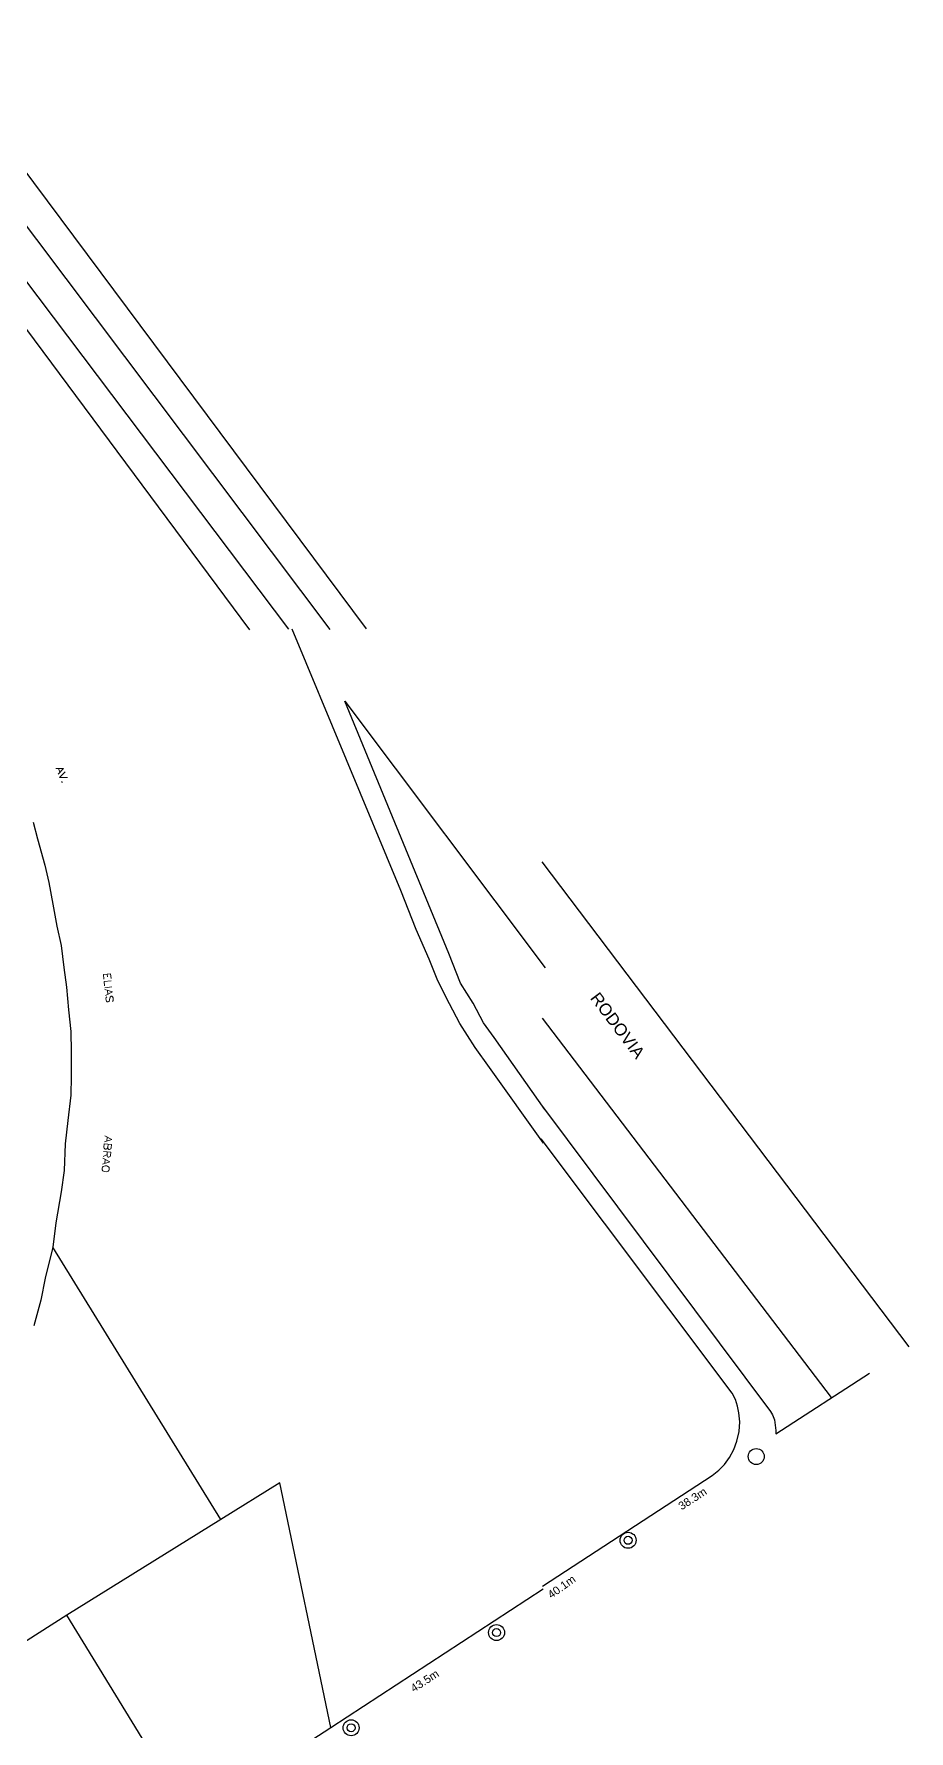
# Model space of a CAD drawing. Header units: inches. Extents: x 246034 to 247769, y 7726337 to 7727523.
# Drawn here: x 247477.6 to 247696.3, y 7726623 to 7727047.2 of the extents above; entities that cross this region are included whole.
import ezdxf
from ezdxf.enums import TextEntityAlignment as Align

# ---------------------------------------------------------------- set-up
doc = ezdxf.new("R2010")
doc.units = ezdxf.units.IN
doc.header["$LTSCALE"] = 6
doc.header["$MEASUREMENT"] = 0
for name, color, linetype in [('DISTANCIA', 7, 'Continuous'), ('MONU', 6, 'Continuous'), ('POSTES', 1, 'Continuous'), ('QUADRAS', 7, 'Continuous'), ('RODOVIA', 3, 'Continuous'), ('RUAS', 7, 'Continuous')]:
    doc.layers.add(name, color=color, linetype=linetype)
doc.styles.add('B', font='SIMPLEX', dxfattribs={"width": 1.2, "height": 1.8})
doc.styles.get("Standard").update_dxf_attribs({"font": 'arial.ttf'})

# ---------------------------------------------------------------- blocks, each defined once
blk = doc.blocks.new('POSTE')
at = {"layer": 'POSTES', "linetype": 'ByBlock'}
for radius in [2, 1]:
    blk.add_circle((0, 0), radius, dxfattribs=at)
blk = doc.blocks.new('P_MAD')
at = {"layer": 'POSTES', "linetype": 'ByBlock'}
blk.add_circle((0, 0), 2, dxfattribs=at)
at = {"layer": 'POSTES', "flags": 1}
for tag, p in [('POSTE', (0.08, 2.76)), ('ASS', (-0.01, 2.33))]:
    blk.add_attdef(tag, text='', height=0.275, dxfattribs=at).set_placement(p, align=Align.MIDDLE)
blk = doc.blocks.new('P_C_TUB')
at = {"layer": 'POSTES', "linetype": 'ByBlock'}
for radius in [2, 1]:
    blk.add_circle((0, 0), radius, dxfattribs=at)
at = {"layer": 'POSTES', "flags": 1}
for tag, p in [('POSTE', (0.08, 2.76)), ('ASS', (-0.01, 2.33))]:
    blk.add_attdef(tag, text='', height=0.275, dxfattribs=at).set_placement(p, align=Align.MIDDLE)

msp = doc.modelspace()

# ---------------------------------------------------------------- linework, layer by layer
at = {"layer": 'MONU'}
for points in [[(247524.33, 7726675.88), (247482.28, 7726743.95)], [(247539.01, 7726685.06), (247524.33, 7726675.88), (247485.78, 7726651.99), (247449.07, 7726628.59), (247461.27, 7726608.72), (247456.34, 7726605.1), (247462.55, 7726595.29), (247467.69, 7726598.19), (247480.89, 7726577.62), (247516.87, 7726601.27), (247551.81, 7726623.91), (247539.01, 7726685.06)], [(247516.87, 7726601.27), (247485.78, 7726651.99)]]:
    msp.add_lwpolyline(points, dxfattribs=at)
at = {"layer": 'QUADRAS'}
for points in [[(247604.95, 7726769.96), (247591.42, 7726788.93), (247587.85, 7726793.9), (247584.05, 7726799.85), (247581.48, 7726804.79), (247578.53, 7726810.59), (247576.34, 7726815.95), (247573.13, 7726823.42), (247569.27, 7726833.1), (247542.14, 7726898.48)], [(247605.31, 7726778.4), (247592.59, 7726796.38), (247589.94, 7726800.09), (247587.37, 7726804.95), (247584.17, 7726809.98), (247581.29, 7726817.4), (247555.33, 7726880.43), (247605.38, 7726813.84)], [(247477.43, 7726850.18), (247478.51, 7726846.05), (247480.29, 7726839.5), (247481.3, 7726835.17), (247482.32, 7726829.7), (247483.34, 7726824.24), (247484.43, 7726819.39), (247485.07, 7726813.87), (247485.73, 7726808.97), (247486.25, 7726803.28), (247486.77, 7726797.93), (247486.91, 7726792.83), (247486.88, 7726786.68), (247486.82, 7726782), (247486.02, 7726775.63), (247485.41, 7726769.78), (247485.11, 7726763.15), (247484.4, 7726757.8), (247483.09, 7726750.05), (247482.28, 7726743.95), (247480.36, 7726736.24), (247479.3, 7726730.74), (247477.55, 7726724.35)], [(247551.81, 7726623.91), (247604.86, 7726658.57)]]:
    msp.add_lwpolyline(points, dxfattribs=at)
at = {"layer": 'QUADRAS', "linetype": 'ByBlock'}
for points in [[(247604.43, 7726779.49), (247661.71, 7726702.88), (247662.19, 7726702.08), (247662.68, 7726700.81), (247662.88, 7726699.49), (247662.99, 7726698.12), (247663.05, 7726697.3), (247686.4, 7726712.5)], [(247604.68, 7726659.22), (247647.06, 7726686.9), (247648.73, 7726688.21), (247650.18, 7726689.69), (247651.47, 7726691.39), (247652.53, 7726693.39), (247653.3, 7726695.46), (247653.88, 7726697.88), (247653.99, 7726700.33), (247653.78, 7726702.55), (247653.42, 7726704.24), (247652.96, 7726705.89), (247652.1, 7726707.51), (247604.38, 7726771.05)]]:
    msp.add_lwpolyline(points, dxfattribs=at)
at = {"layer": 'RODOVIA', "linetype": 'ByBlock'}
for points in [[(247384.53, 7727134.85), (247560.62, 7726898.56)], [(247551.62, 7726898.34), (247397.61, 7727103.18)], [(247531.57, 7726898.26), (247382.74, 7727098.65)], [(247390.29, 7727098.61), (247541.22, 7726898.43)], [(247696.31, 7726719.06), (247604.65, 7726840.34)], [(247604.61, 7726801.19), (247676.81, 7726706.43)]]:
    msp.add_lwpolyline(points, dxfattribs=at)

# ---------------------------------------------------------------- block references
at = {"layer": 'POSTES', "linetype": 'ByBlock'}
for name, p in [('P_MAD', (247658.12, 7726691.64)), ('P_C_TUB', (247626.08, 7726670.7))]:
    msp.add_blockref(name, p, dxfattribs=at)
at = {"layer": 'POSTES'}
for p in [(247593.2, 7726647.64), (247556.87, 7726623.84)]:
    msp.add_blockref('POSTE', p, dxfattribs=at)

# ---------------------------------------------------------------- texts
at = {"layer": 'DISTANCIA'}
for s, rotation, p in [('38.3m', 32.7211, (247642.18, 7726681.11)), ('40.1m', 35.6323, (247609.45, 7726659.09)), ('43.5m', 32.9552, (247575.24, 7726635.58))]:
    msp.add_text(s, height=2, rotation=rotation, dxfattribs=at).set_placement(p, align=Align.MIDDLE)
at = {"layer": 'RODOVIA', "linetype": 'ByBlock'}
msp.add_text('RODOVIA', height=3, rotation=307, dxfattribs=at).set_placement((247616.46, 7726806.21))
at = {"layer": 'RUAS', "style": 'B', "width": 1.2}
for s, rotation, p in [('AV.', 293, (247483.03, 7726863.7)), ('ELIAS', 276, (247494.9, 7726812.52)), ('ABRAO', 265, (247495.34, 7726771.86))]:
    msp.add_text(s, height=1.8, rotation=rotation, dxfattribs=at).set_placement(p)

doc.saveas('drawing.dxf')
